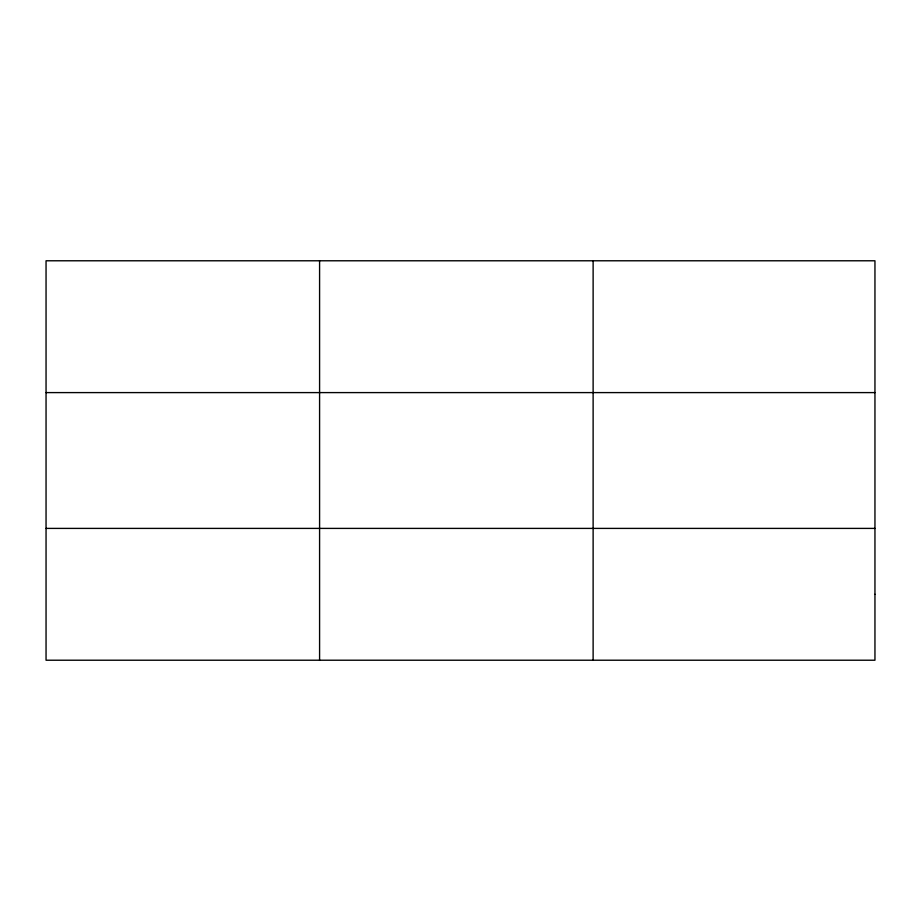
<?xml version="1.0" encoding="UTF-8"?>
<svg xmlns="http://www.w3.org/2000/svg" width="921" height="921" viewBox="0 0 921 921"><rect width="100%" height="100%" fill="white"/><g stroke="black" fill="none" stroke-linecap="round" stroke-linejoin="round"><path stroke-width="1.38" d="M319.587 660.219L319.587 260.781M593.124 660.219L593.124 260.781M46.05 392.599L874.95 392.599M46.05 528.401L874.95 528.401M874.95 594.31L874.95 660.219L46.05 660.219L46.05 260.781L874.95 260.781L874.95 594.31"/></g></svg>
